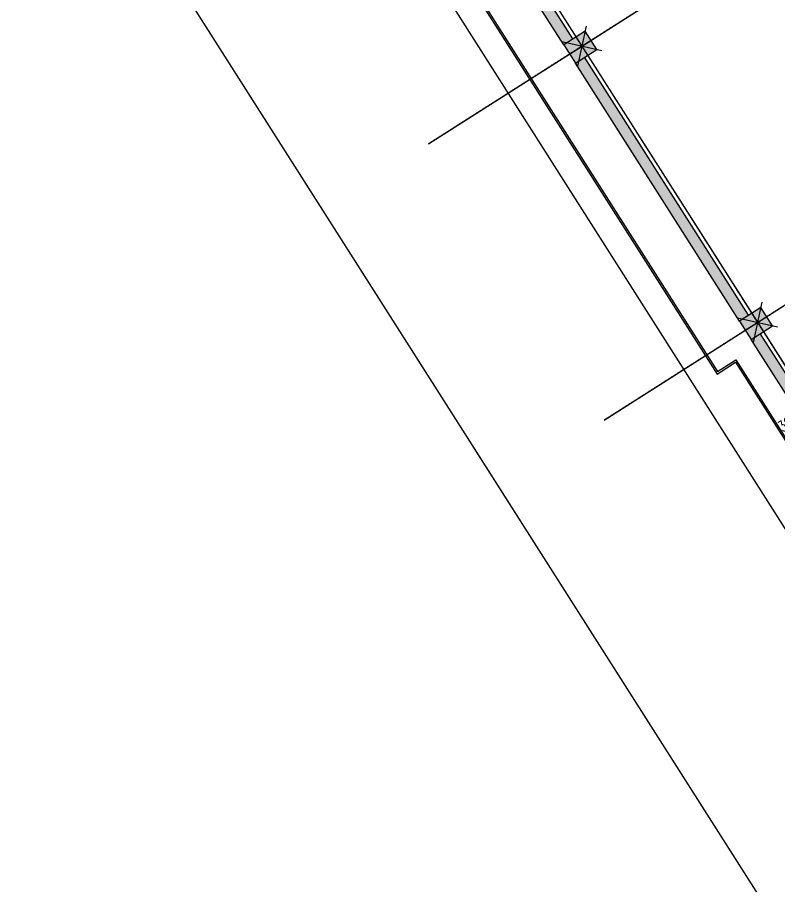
# Model space of a CAD drawing. Extents: x -46296 to 410892, y -135666 to 238728.
# Drawn here: x 80263 to 101197, y 142833 to 166698 of the extents above; entities that cross this region are included whole.
import ezdxf
from ezdxf.xclip import XClip

# ---------------------------------------------------------------- set-up
doc = ezdxf.new("R2010")
doc.units = 0
doc.header["$LTSCALE"] = 10
doc.header["$MEASUREMENT"] = 0
doc.header["$XCLIPFRAME"] = 0
doc.linetypes.add('DOTE', pattern=[2.42, 2, -0.2, 0.02, -0.2])
for name, color, linetype in [('01-标注_尺寸', 124, 'Continuous'), ('01-标注_符号', 200, 'Continuous'), ('104-13 B0核心筒$0$05-填充_天正', 26, 'Continuous'), ('104-13 B0核心筒$0$A_STR-砼墙', 51, 'Continuous'), ('104-13 B0核心筒$0$A_STR-砼柱', 51, 'Continuous'), ('A_AXIS-轴线', 36, 'DOTE'), ('A_STR-砼墙', 51, 'Continuous'), ('PUB_HATCH', 8, 'Continuous')]:
    doc.layers.add(name, color=color, linetype=linetype)
doc.layers.add('04-不打印_面积', color=5, linetype='Continuous', plot=False)
doc.layers.add('104-13 B0核心筒$0$04-不打印_辅助线', color=165, linetype='Continuous', plot=False)
doc.styles.add('_TCH_DIM_T3', font='SIMPLEX', dxfattribs={"width": 0.705882, "bigfont": 'GBCBIG'})
doc.dimstyles.new('_TCH_ARCH&&100', dxfattribs={"dimtxt": 297.5, "dimasz": 100, "dimexe": 250, "dimexo": 300, "dimgap": 126.25, "dimtad": 1, "dimdec": 0, "dimzin": 0, "dimdsep": 46, "dimtxsty": '_TCH_DIM_T3', "dimblk": 'ARCHTICK', "dimcen": 0.09, "dimclrt": 7, "dimazin": 2, "dimtfac": 1, "dimtdec": 0, "dimtix": 1, "dimtmove": 2, "dimatfit": 3, "dimfxl": 0, "dimtolj": 1, "dimtzin": 0, "dimarcsym": 0})

# ---------------------------------------------------------------- blocks, each defined once
blk = doc.blocks.new('104 轴线')
for p, q in [((-294971, 159219), (-249835, 88258)), ((-289691, 141601), (-263956, 157970)), ((-284860, 134007), (-259125, 150376))]:
    blk.add_line(p, q)
at = {"layer": 'Defpoints'}
blk.add_lwpolyline([(13135, -2670), (19996, 9914), (18926, 200140), (-165691, 199501, 0.064843), (-234306, 190322, 0.064894), (-298282, 163874), (-300993, 152958), (-177498, -41043), (-162540, -55229), (-143745, -84755), (-123037, -89354), (13135, -2670)], format="xyb", close=True, dxfattribs=at)
blk = doc.blocks.new('_FZH')
blk.add_lwpolyline([(-0.5, -0.5), (0.5, -0.5), (0.5, 0.5), (-0.5, 0.5)], close=True)
at = {"layer": 'PUB_HATCH'}
blk.add_solid([(-0.5, -0.5), (0.5, -0.5), (-0.5, 0.5), (0.5, 0.5)], dxfattribs=at)
blk = doc.blocks.new('104-13 B0核心筒')
at = {"layer": '104-13 B0核心筒$0$05-填充_天正'}
for points in [[(8500, -100), (8500, -400), (12400, -400), (12400, -100)], [(13000, -100), (13000, -400), (21400, -400), (21400, -100)], [(22000, -100), (22000, -400), (30400, -400), (30400, -100)]]:
    blk.add_hatch(color=256, dxfattribs=at).paths.add_polyline_path(points)
at = {"layer": '104-13 B0核心筒$0$04-不打印_辅助线'}
for p, q in [((12300, -400), (13100, 400)), ((12300, 400), (13100, -400)), ((21300, -400), (22100, 400)), ((21300, 400), (22100, -400))]:
    blk.add_line(p, q, dxfattribs=at)
at = {"layer": '104-13 B0核心筒$0$A_STR-砼墙'}
for p, q in [((12400, -100), (8500, -100)), ((21400, -100), (13000, -100)), ((30400, -100), (22000, -100)), ((12400, -400), (8500, -400)), ((21400, -400), (13000, -400)), ((30400, -400), (22000, -400))]:
    blk.add_line(p, q, dxfattribs=at)
at = {"layer": '104-13 B0核心筒$0$04-不打印_辅助线'}
ref = blk.add_blockref('104 轴线', (287656, 163437), dxfattribs=dict(at, rotation=57.54087654753761))
XClip(ref).set_block_clipping_path([(-308258.2439484803, 159880.9876684749), (-256882.7738956955, 79110.5487782021), (-223300.1845035219, 100471.3503204154), (-274675.6545563068, 181241.7892106881)])
at = {"layer": '104-13 B0核心筒$0$A_STR-砼柱', "xscale": 600.0000000000582, "yscale": 700.0000000011642, "zscale": 700.0000000011642}
blk.add_blockref('_FZH', (12700, -50), dxfattribs=at)
at = {"layer": '104-13 B0核心筒$0$A_STR-砼柱', "xscale": 599.9999999967986, "yscale": 699.9999999981374, "zscale": 699.9999999981374, "rotation": 359.9999999999944}
blk.add_blockref('_FZH', (21700, -50), dxfattribs=at)
blk = doc.blocks.new('_ArchTick')
at = {"color": 0, "linetype": 'ByBlock', "const_width": 0.4}
blk.add_lwpolyline([(-0.5, -0.5), (0.5, 0.5)], dxfattribs=at)
blk = doc.blocks.new('*D2090')
at = {"layer": '01-标注_尺寸', "color": 0, "lineweight": -2, "transparency": 16777216}
for p, q in [((101997, 155954), (102303, 155474)), ((101744, 155793), (102050, 155313)), ((101915, 155524), (102168, 155685))]:
    blk.add_line(p, q, dxfattribs=at)
at = {"layer": 'Defpoints', "color": 0, "transparency": 16777216}
for p in [(101836, 156207), (101583, 156046), (102168, 155685)]:
    blk.add_point(p, dxfattribs=at)
at = {"layer": '01-标注_尺寸', "color": 0, "lineweight": -2, "transparency": 16777216, "xscale": 100, "yscale": 100, "zscale": 100}
for p, rotation in [((101915, 155524), 212.4591234524583), ((102168, 155685), 32.4591234524583)]:
    blk.add_blockref('_ArchTick', p, dxfattribs=dict(at, rotation=rotation))
at = {"layer": '01-标注_尺寸', "color": 7, "transparency": 16777216, "insert": (101456, 155557), "char_height": 297.5, "attachment_point": 5, "rotation": 32.4591, "style": '_TCH_DIM_T3'}
blk.add_mtext('\\A1;300', dxfattribs=at)

msp = doc.modelspace()

# ---------------------------------------------------------------- linework, layer by layer
at = {"layer": '01-标注_符号'}
msp.add_lwpolyline([(101079.3, 156092.2, 0, 0, 0), (100494.6, 155736.2, 160, 0, 0), (99982.1, 155424.2, 0, 0, 0)], format="xyseb", dxfattribs=at)
at = {"layer": '04-不打印_面积', "color": 1}
for points in [[(119490.9, 126587.8), (136417, 137354), (137289.7, 143947.4), (121429.1, 152234.7), (117969.6, 150034.2), (104391.1, 171381.7), (104565.6, 180982.7), (101671.4, 185532.8), (87158.5, 176301.6), (99502.5, 156894.8), (100008.8, 157216.8)], [(119506.3, 126656.8), (136370.5, 137383.6), (137235.5, 143919.3), (121431.5, 152177), (117954.2, 149965.2), (104340.9, 171367.6), (104515.3, 180968.6), (101656, 185463.8), (87227.5, 176286.3), (99517.9, 156963.8), (100024.1, 157285.8)]]:
    msp.add_lwpolyline(points, close=True, dxfattribs=at)
at = {"layer": 'A_STR-砼墙'}
msp.add_lwpolyline([(166589.5, 176618.7), (129202, 196081.4), (124261.4, 186590.5), (123239.9, 187122.2, 0.4682653), (105289.1, 179286.2), (101632.9, 185034.3), (104164.3, 186644.4), (101480.8, 190863.3), (89840.9, 183459.5), (87649.8, 174224.9), (122929.1, 118760.2), (136345.1, 127293.7), (140665.5, 120501.3), (146993.8, 124526.5)], format="xyb", dxfattribs=at)

# ---------------------------------------------------------------- block references
at = {"rotation": 302.4591234524621}
msp.add_blockref('104-13 B0核心筒', (88968.6, 176623.3), dxfattribs=at)
at = {"layer": 'A_AXIS-轴线'}
msp.add_blockref('104 轴线', (381256.4, 21622.8), dxfattribs=at)

# ---------------------------------------------------------------- dimensions: what is measured, and where the dimension line sits
at = {"layer": '01-标注_尺寸'}
dim = msp.add_linear_dim(base=(102168.5, 155684.6), p1=(101582.8, 156046.4), p2=(101836, 156207.4), angle=32.45912, dimstyle='_TCH_ARCH&&100', dxfattribs=at)
dim.commit()
dim.dimension.update_dxf_attribs({"geometry": '*D2090', "text_midpoint": (101455.6, 155557.1), "dimtype": 129})

doc.saveas('drawing.dxf')
